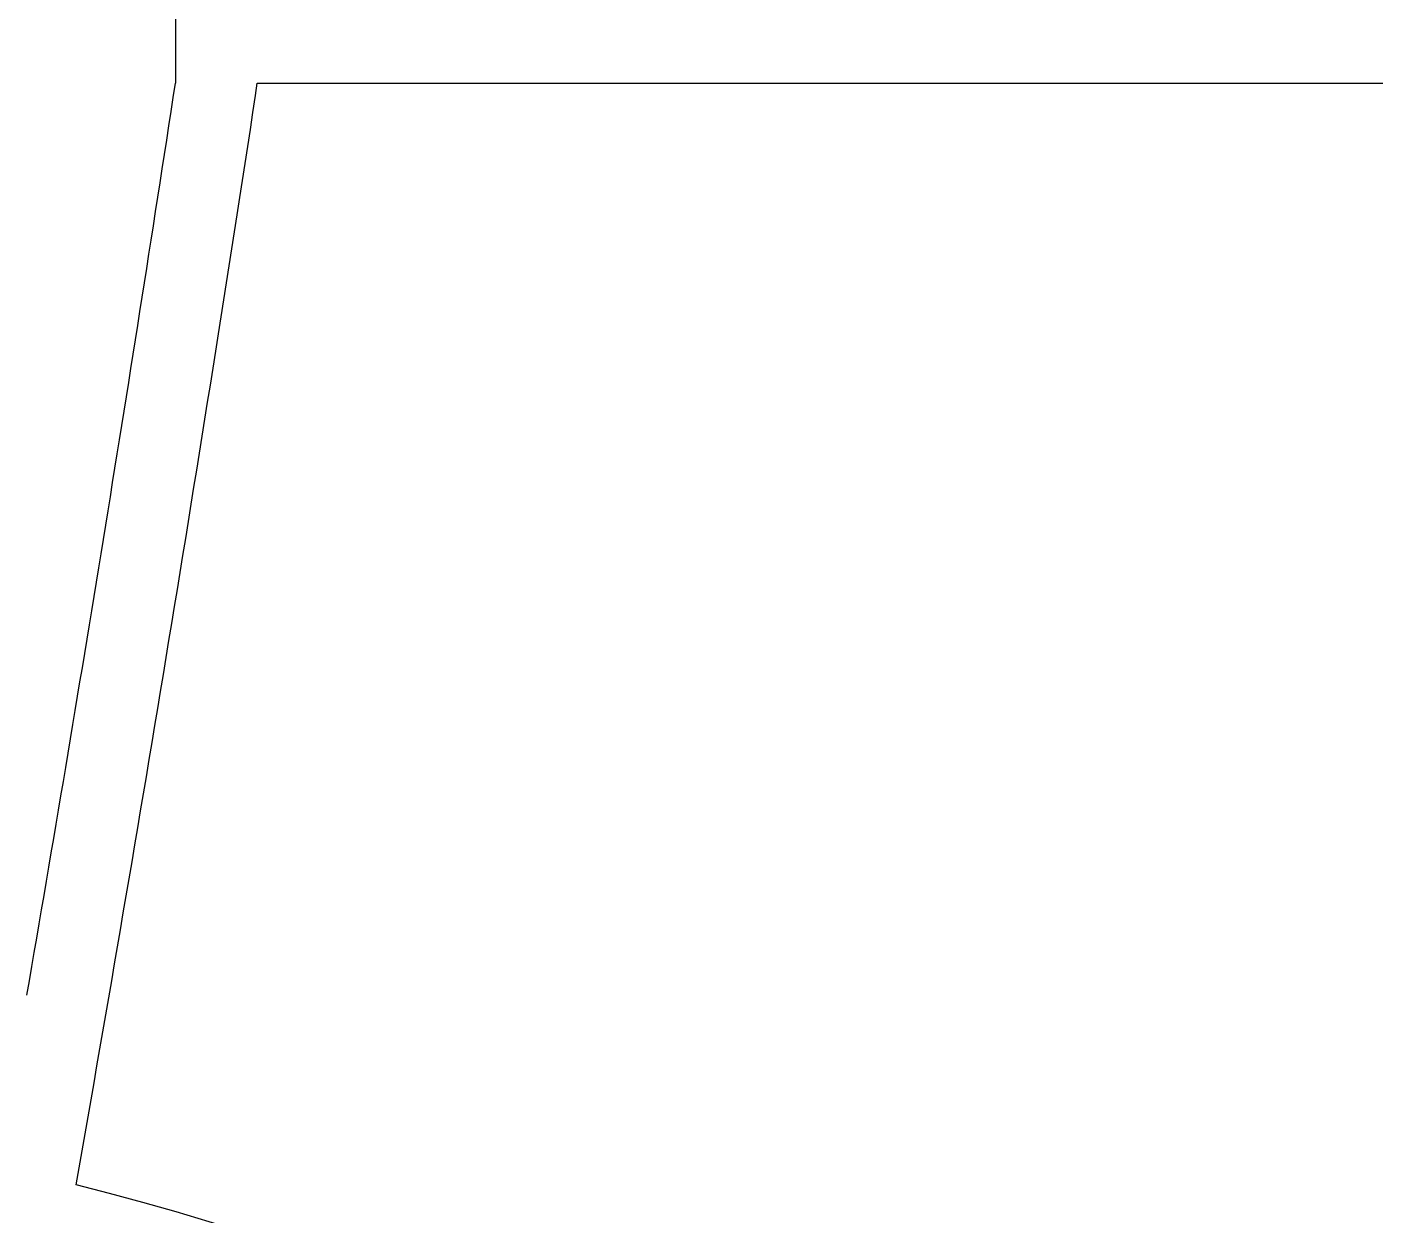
# Model space of a CAD drawing. Header units: inches. Extents: x 484217 to 497210, y -26946 to -21493.
# Drawn here: x 493831.6 to 493981.3, y -25557.3 to -25425.4 of the extents above; entities that cross this region are included whole.
import ezdxf

# ---------------------------------------------------------------- set-up
doc = ezdxf.new("R2010")
doc.units = ezdxf.units.IN
doc.header["$LTSCALE"] = 20
doc.header["$MEASUREMENT"] = 0
doc.layers.add('I-WALL-IN', color=3, linetype='Continuous')

msp = doc.modelspace()

# ---------------------------------------------------------------- linework, layer by layer
msp.add_line((493856.99, -25432.96, 6.93), (493857.17, -25431.6, 4.88))
at = {"layer": 'I-WALL-IN'}
for p, q in [((493848.09, -25325.39, 6.93), (493848.09, -25431.6, 6.93)), ((493857.17, -25431.6, 6.93), (494062.87, -25431.6, 6.93))]:
    msp.add_line(p, q, dxfattribs=at)
for radius, start in [(5332.5, 350.19746), (5341.5, 349.98496)]:
    msp.add_arc((488576.95, -24624.97, 6.93), radius, start, 351.29971, dxfattribs=at)
at = {"layer": 'I-WALL-IN', "color": 85, "true_color": 0x58ba48}
msp.add_arc((493738.76, -25936.16, 0.69), 394.7, 6.3645, 75.5789, dxfattribs=at)

doc.saveas('drawing.dxf')
